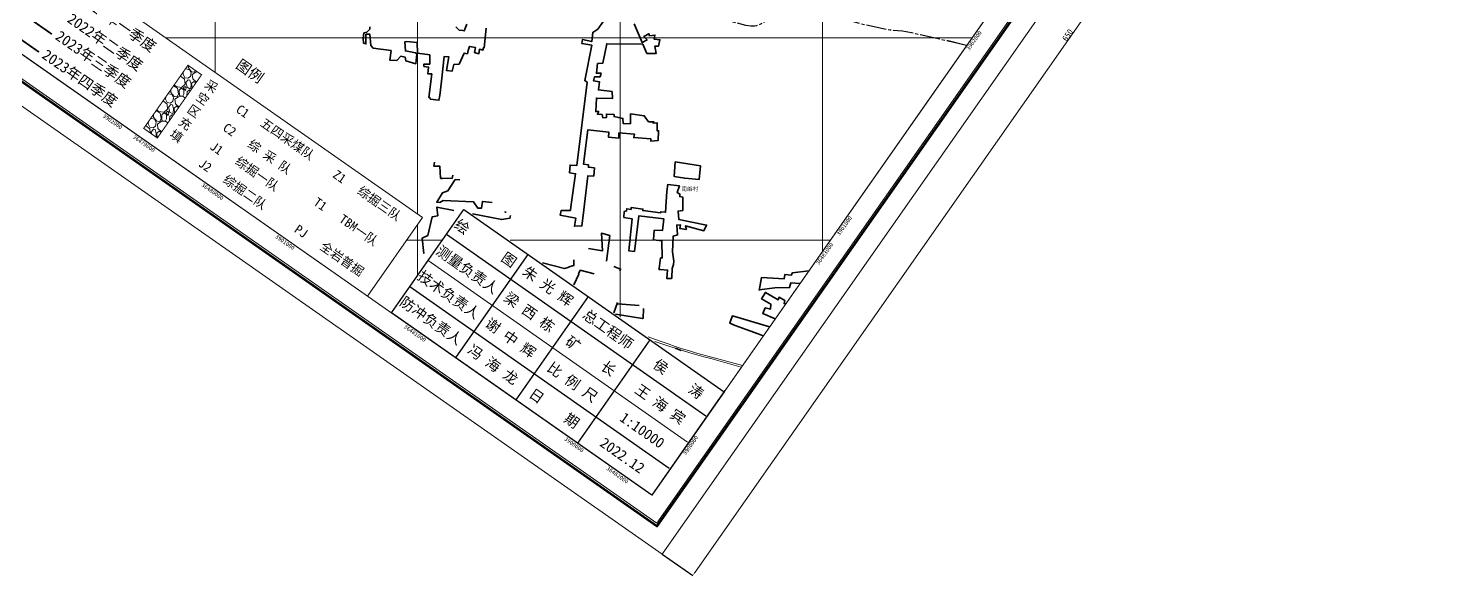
# Model space of a CAD drawing. Header units: inches. Extents: x 36473197 to 36486087, y 3899343 to 3911260.
# Drawn here: x 36479077 to 36486087, y 3899343 to 3902047 of the extents above; entities that cross this region are included whole.
import ezdxf
from ezdxf.enums import TextEntityAlignment as Align

# ---------------------------------------------------------------- set-up
doc = ezdxf.new("R2010")
doc.units = ezdxf.units.IN
doc.header["$MEASUREMENT"] = 0
doc.linetypes.add('ACAD_ISO02W100', pattern=[15, 12, -3])
doc.linetypes.add('可采边界', pattern=[0.047, 0.02, -0.002, 0.003, -0.002, 0.02])
doc.layers.get('0').update_dxf_attribs({"lineweight": 0})
doc.layers.get('Defpoints').update_dxf_attribs({"lineweight": 0})
for name, color, linetype in [('0，0边框', 7, 'Continuous'), ('0，2022年3季度接续', 3, 'Continuous'), ('0，2022年4季度接续', 40, 'ACAD_ISO02W100')]:
    doc.layers.add(name, color=color, linetype=linetype)
for name, color, linetype, lineweight in [('公路', 7, 'Continuous', 0), ('可采边界', 7, 'Continuous', 0), ('四盘区辅运巷', 7, 'Continuous', 0), ('居民地', 7, 'Continuous', 0), ('巷道注记', 7, 'Continuous', 0), ('经纬网', 7, 'Continuous', 0), ('采掘图', 7, 'Continuous', 0), ('采空区', 7, 'Continuous', 0)]:
    doc.layers.add(name, color=color, linetype=linetype, lineweight=lineweight)
doc.styles.get("Standard").update_dxf_attribs({"font": 'simfang.ttf'})
doc.styles.add('仿宋', font='simfang.ttf')
doc.styles.add('仿宋_GB2312', font='')
doc.styles.add('宋体', font='SIMSUN.TTC')
doc.styles.add('黑体', font='simhei.ttf')
doc.styles.get('仿宋_GB2312').set_extended_font_data('仿宋_GB2312')
doc.dimstyles.get("Standard").update_dxf_attribs({"dimtxt": 30, "dimasz": 20, "dimexe": 0.18, "dimexo": 0.0625, "dimgap": 0.09, "dimtad": 1, "dimdec": 0, "dimzin": 0, "dimdsep": 46, "dimtxsty": '仿宋', "dimcen": 0.09, "dimclrd": 150, "dimclre": 150, "dimadec": 0, "dimazin": 0, "dimtfac": 1, "dimtdec": 0, "dimtofl": 0, "dimtmove": 0, "dimatfit": 3, "dimfxl": 1, "dimtolj": 1, "dimtzin": 0, "dimlwd": 0, "dimarcsym": 0})

# ---------------------------------------------------------------- blocks, each defined once
blk = doc.blocks.new('*D205')
at = {"layer": 'Defpoints', "color": 0, "transparency": 16777216}
for p in [(36485936.1, 3904772.9), (36482207.8, 3899448.4), (36482358.8, 3899342.7)]:
    blk.add_point(p, dxfattribs=at)
at = {"layer": '四盘区辅运巷', "color": 150, "lineweight": -2, "transparency": 16777216}
for p, q in [((36485936.1, 3904772.8), (36486087.3, 3904667)), ((36482207.8, 3899448.4), (36482359, 3899342.6))]:
    blk.add_line(p, q, dxfattribs=at)
at = {"layer": '四盘区辅运巷', "color": 150, "lineweight": 0, "transparency": 16777216}
blk.add_line((36486075.7, 3904650.7), (36482370.3, 3899359), dxfattribs=at)
at = {"layer": '四盘区辅运巷', "color": 150, "transparency": 16777216}
for points in [[(36486073, 3904652.6), (36486078.4, 3904648.8), (36486087.2, 3904667.1)], [(36482367.6, 3899361), (36482373, 3899357.1), (36482358.8, 3899342.7)]]:
    blk.add_solid(points, dxfattribs=at)
at = {"layer": '四盘区辅运巷', "color": 0, "transparency": 16777216, "insert": (36484210.5, 3902013.6), "char_height": 30, "attachment_point": 5, "rotation": 54.99908, "style": '仿宋'}
blk.add_mtext('\\A1;650', dxfattribs=at)

msp = doc.modelspace()

# ---------------------------------------------------------------- hatches: boundary and pattern name
at = {"layer": '采空区'}
h = msp.add_hatch(dxfattribs=at)
h.set_pattern_fill('GRAVEL', color=160, scale=105.790118, angle=-45.00004, style=0)
h.set_pattern_definition([(148.01183, (36473384.269, 3905652.495), (-1084.597253, 668.149254), [14.2326, -1409.0279]), (104.96878, (36473372.1973, 3905660.0346), (324.6054222, -1231.8303239), [24.4236, -2417.931]), (52.50949, (36473365.889, 3905683.6294), (-962.330448, -1243.886036), [17.2214, -1704.917]), (187.27273, (36473332.6794, 3905719.6687), (2102.0332477, 263.1870727), [22.2411, -2201.8688]), (212.832694, (36473310.617, 3905716.853), (1158.356262, 741.3383687), [21.8092, -2159.11]), (277.27273, (36473292.292, 3905705.0285), (-263.1870727, 2102.0332477), [22.2411, -2201.8688]), (317.69328, (36473295.1074, 3905682.9663), (-1280.6230672, 1170.6969213), [29.4127, -2911.857]), (352.25437, (36473316.8597, 3905663.1686), (2420.6108137, -325.175316), [27.7686, -2749.096]), (41.428606, (36473344.375, 3905659.426), (1207.4339522, 1072.256594), [22.3164, -2209.3286]), (95.2354, (36473361.107, 3905674.193), (97.870434, -1164.384118), [25.4776, -1248.4041]), (142.39648, (36473358.7826, 3905699.564), (-1366.4377883, 1048.1451692), [32.9481, -3261.8664]), (58.81311, (36473349.822, 3905616.344), (496.519811, 839.493749), [11.2456, -1113.3188]), (91.468274, (36473355.6457, 3905625.964), (30.424228, -1391.119107), [21.3947, -2118.0781]), (144.999, (36473355.1, 3905647.35), (-104.18324, -18.3685), [14.961, -134.6489]), (123.19763, (36473366.314, 3905656.849), (300.20905, -484.179152), [8.0568, -797.6168]), (211.80045, (36473361.902, 3905663.59), (294.181194, 159.288783), [11.3939, -558.3033]), (310.9628, (36473352.219, 3905657.586), (263.47202, -275.81268), [18.5058, -598.3513]), (81.5641, (36473364.35, 3905643.612), (-67.4462, -226.73499), [13.3815, -321.1562]), (296.38858, (36473351.2487, 3905724.017), (496.2348645, -986.7268197), [18.746, -1855.8597]), (350.34522, (36473359.5805, 3905707.224), (-1219.4896646, 214.679276), [15.7269, -1556.9563]), (213.19763, (36473385.187, 3905647.286), (484.179152, 300.20905), [16.1134, -789.5601]), (263.6095, (36473371.704, 3905638.463), (128.864555, 1096.9379125), [18.746, -1855.8597]), (259.443, (36473286.655, 3905712.628), (116.523896, 557.653214), [18.0774, -885.7938]), (214.77418, (36473283.343, 3905694.857), (1054.1730254, 722.969853), [15.1468, -1499.5372]), (346.80045, (36473281.188, 3905627.875), (557.653214, -116.523896), [16.1134, -789.5601]), (297.35306, (36473296.8755, 3905624.196), (-655.5236475, 1280.908014), [17.7337, -1755.6318]), (349.443, (36473272.187, 3905678.925), (-557.653214, 116.523896), [9.0387, -894.8325]), (21.30897, (36473280.086, 3905634.126), (398.36443, 177.6573), [5.3942, -534.0316]), (85.9628, (36473285.11, 3905636.087), (-49.07769, -330.918225), [21.8092, -414.3747]), (106.008046, (36473286.6465, 3905657.842), (287.8683913, -1023.4638506), [20.2112, -2000.9062]), (223.6891, (36473342.842, 3905655.933), (189.99796, 140.92027), [15.2573, -366.1744]), (273.156266, (36473331.81, 3905645.3943), (103.8982897, -1807.8520533), [26.6373, -2637.0898]), (340.94444, (36473333.276, 3905618.797), (-802.756718, 288.153338), [10.8917, -1078.2842]), (9.999, (36473343.57, 3905615.24), (85.8147, 122.5518), [6.3474, -99.4427]), (40.25548, (36473289.405, 3905660.4765), (-655.8085944, -545.312555), [14.6968, -1454.9865]), (328.01183, (36473300.621, 3905669.9735), (1084.597253, -668.149254), [28.4652, -1394.7953]), (279.999, (36473324.76, 3905654.89), (122.5518, -85.8147), [27.5054, -78.2847]), (245.30389, (36473329.5396, 3905627.8066), (-545.5975016, -1170.4119744), [16.7269, -1655.9617]), (174.05364, (36473322.551, 3905612.61), (-435.101462, 30.709175), [15.4033, -754.7604]), (127.645015, (36473307.2307, 3905614.2054), (-1390.83416, 1795.796341), [25.0791, -2482.8385]), (95.42512, (36473291.913, 3905634.0633), (-134.6074645, 1372.7505914), [26.5321, -2626.6706])])
h.paths.add_polyline_path([(36479647.1, 3901552.6), (36479865.6, 3901864.6), (36479932.9, 3901817.5), (36479714.4, 3901505.4)])

# ---------------------------------------------------------------- linework, layer by layer
at = {"linetype": 'Continuous'}
msp.add_line((36482517.6, 3900257), (36482156.2, 3899740.9), dxfattribs=at)
at = {"layer": '0，0边框'}
for p, q in [((36482423.2, 3900130.8), (36481141.9, 3901028)), ((36481544.4, 3900930.2), (36481189.1, 3900422.8)), ((36482242.5, 3899872.7), (36480961.1, 3900770)), ((36481843, 3900721.1), (36481485.2, 3900210.7)), ((36482147.4, 3900508), (36481789.9, 3899997.4))]:
    msp.add_line(p, q, dxfattribs=at)
msp.add_lwpolyline([(36481228.2, 3901151.6), (36482513.7, 3900251.5), (36482156.2, 3899740.9), (36480870.7, 3900641.1)], close=True, dxfattribs=at)
at = {"layer": '0，2022年3季度接续', "linetype": 'ACAD_ISO02W100', "ltscale": 5, "const_width": 8.46}
msp.add_lwpolyline([(36479063.3, 3902109.2), (36479193.3, 3902018.2)], dxfattribs=at)
at = {"layer": '0，2022年3季度接续', "color": 18, "true_color": 0x000000, "const_width": 5.29}
msp.add_lwpolyline([(36479647.1, 3901552.6), (36479865.6, 3901864.6), (36479932.9, 3901817.5), (36479714.4, 3901505.4)], close=True, dxfattribs=at)
at = {"layer": '0，2022年4季度接续', "color": 2, "linetype": 'ACAD_ISO02W100', "ltscale": 5, "const_width": 8.46, "elevation": -5289}
msp.add_lwpolyline([(36479000, 3902020.6), (36479130, 3901929.6)], dxfattribs=at)
at = {"layer": '公路', "linetype": 'Continuous', "lineweight": 0, "flags": 128}
for points in [[(36482138.5, 3900522.4), (36482151.7, 3900517.8), (36482202.1, 3900500), (36482236.9, 3900487.7), (36482271.9, 3900475.6), (36482306.9, 3900463.9), (36482342.2, 3900452.6), (36482372.4, 3900443.9), (36482402.8, 3900435.5), (36482433.2, 3900427.3), (36482463.7, 3900419)], [(36482171.9, 3900499.1), (36482236.3, 3900477.5), (36482345.1, 3900442.9), (36482379.5, 3900433.2), (36482414, 3900423.9), (36482448.5, 3900414.7), (36482482.9, 3900405.5)], [(36482463.9, 3900418.9), (36482604, 3900380.4)], [(36482483.2, 3900405.4), (36482598.8, 3900373)]]:
    msp.add_lwpolyline(points, dxfattribs=at)
at = {"layer": '可采边界', "color": 177, "true_color": 0x293189}
msp.add_line((36480752.6, 3900723.8), (36478621.4, 3902216.1), dxfattribs=at)
at = {"layer": '可采边界', "linetype": '可采边界', "lineweight": 30, "ltscale": 5000}
msp.add_line((36483711.3, 3901962.9), (36483611.3, 3901987.2), dxfattribs=at)
at = {"layer": '可采边界', "linetype": '可采边界', "lineweight": 30, "ltscale": 5000, "flags": 128}
msp.add_lwpolyline([(36483711.3, 3901962.9), (36483413.3, 3902030.5), (36483395.3, 3902033.4), (36483333.9, 3902037.6), (36483207.2, 3902064.1), (36482944.7, 3902137.7), (36482897.7, 3902146.6), (36482875.2, 3902148.6), (36482854.4, 3902148.6), (36482833.7, 3902146.9), (36482818.4, 3902144.3), (36482810.8, 3902142.4), (36482803.5, 3902140.1), (36482792.9, 3902135.5), (36482782.8, 3902130.1), (36482763.3, 3902117.4), (36482716.4, 3902080.7), (36482702.8, 3902072.2), (36482693.3, 3902067.2), (36482683.6, 3902063.1), (36482678.6, 3902061.4), (36482672.5, 3902060), (36482663.1, 3902058.5), (36482653.7, 3902058), (36482645.3, 3902058.3), (36482620.3, 3902061.7), (36482443.1, 3902106.4), (36482421.1, 3902109.9), (36482387.6, 3902119.9)], dxfattribs=at)
at = {"layer": '四盘区辅运巷', "color": 7, "linetype": 'Continuous', "flags": 128}
for points in [[(36473197.2, 3905757.9), (36482207.8, 3899448.4), (36485936.1, 3904772.9), (36476925.5, 3911082.4), (36473197.2, 3905757.9)], [(36473350.4, 3905784.9), (36482180.7, 3899601.6), (36485782.9, 3904745.9), (36476952.5, 3910929.2), (36473350.4, 3905784.9)], [(36482156.2, 3899740.9), (36485046.9, 3903869.2)]]:
    msp.add_lwpolyline(points, dxfattribs=at)
at = {"layer": '四盘区辅运巷', "color": 7, "linetype": 'Continuous', "lineweight": 100, "flags": 128}
msp.add_lwpolyline([(36473336.5, 3905782.5), (36482183.2, 3899587.7), (36485796.8, 3904748.3), (36476950.1, 3910943.1), (36473336.5, 3905782.5)], dxfattribs=at)
at = {"layer": '居民地', "color": 254, "linetype": 'Continuous', "lineweight": 35, "true_color": 0xd7d7d7}
msp.add_line((36482273.9, 3900467.2), (36482302.4, 3900454.6), dxfattribs=at)
at = {"layer": '居民地', "color": 254, "linetype": 'Continuous', "lineweight": 35, "true_color": 0xd7d7d7, "flags": 128}
for points in [[(36481338.4, 3902047.2), (36481329.3, 3901950.8), (36481323.8, 3901950.3), (36481323.3, 3901939.8), (36481304.8, 3901943.3), (36481302.5, 3901921.2), (36481281, 3901927.4), (36481285.2, 3901951.7), (36481255.8, 3901957.8), (36481250.4, 3901938.3), (36481245.7, 3901921.8), (36481229.6, 3901923.8), (36481204.4, 3901869.2), (36481178.4, 3901867.9), (36481170.7, 3901835.8), (36481142.3, 3901839), (36481154.4, 3901905.9), (36481131.2, 3901908.1), (36481118.2, 3901786.3), (36481108.9, 3901715), (36481104.9, 3901691.9), (36481062.7, 3901697.2), (36481060.5, 3901704.8), (36481055.6, 3901705.2), (36481069.4, 3901821.8), (36481049.9, 3901822.5), (36481053.9, 3901855.8), (36481030.9, 3901858.6), (36481030.3, 3901869.5), (36481059.8, 3901870.4), (36481059.8, 3901915.3), (36480999.8, 3901924.9), (36480997.9, 3901976.3), (36480944.7, 3901981.9), (36480936.9, 3901981), (36480939.7, 3901935.2), (36480989.8, 3901925.6), (36480996.3, 3901921.6), (36480991, 3901872.1), (36480941.2, 3901887), (36480938.4, 3901905.1), (36480917.3, 3901908.8), (36480897.4, 3901887.3), (36480862.5, 3901890.2), (36480868.7, 3901936.8), (36480779.6, 3901949.3), (36480769.2, 3901963), (36480763.9, 3902018.6), (36480744.9, 3902017.8), (36480744.9, 3901969.9), (36480733.4, 3901974), (36480730.6, 3901996.3), (36480734.8, 3902024.1), (36480749.1, 3902027.6), (36480763.8, 3902043.2), (36480763.5, 3902054.7)], [(36481189.4, 3902053.7), (36481204.9, 3902038.7), (36481223.5, 3902036.2), (36481230.5, 3902035.2), (36481243.1, 3902067.8)], [(36481756.9, 3901164.8), (36481780.2, 3901328.1), (36481750.7, 3901333.5), (36481753, 3901371.4), (36481786.4, 3901369.8), (36481837.8, 3901780.9), (36481825.7, 3901788.7), (36481861.2, 3901963.1), (36481811.8, 3901971.7), (36481814.4, 3901992.5), (36481860.4, 3901981.2), (36481864.7, 3902027.2), (36481889.7, 3902042.3), (36481918, 3902082)], [(36482070.3, 3902069.6), (36482109.2, 3901976.6), (36482133.5, 3901990.1), (36482117.3, 3902007.2), (36482142, 3902020.6), (36482146, 3902010), (36482171.7, 3902013.5), (36482169, 3901993.2), (36482196.5, 3901990.9), (36482189, 3901958.6), (36482171.2, 3901958.6), (36482178.8, 3901923.4), (36482132.2, 3901923), (36482111.8, 3901969.1), (36481934.4, 3901970.8), (36481915, 3901875.6), (36481889, 3901872.9), (36481882.9, 3901824.8), (36481906.2, 3901825.7), (36481901.4, 3901807.7), (36481873.7, 3901807.7), (36481868.8, 3901787.5), (36481897.9, 3901783.5), (36481893, 3901743), (36481960.8, 3901734.2), (36481963.1, 3901700.7), (36481883.4, 3901702.7), (36481879.4, 3901636), (36481894.4, 3901636), (36481888.4, 3901622.1), (36481911.3, 3901621.1), (36481914.3, 3901605.2), (36481933.2, 3901607.2), (36481932.2, 3901623.1), (36481970.1, 3901621.1), (36481970.1, 3901611.2), (36482013.6, 3901602.2), (36482015.3, 3901576), (36482051.4, 3901575.7), (36482051.1, 3901623.8), (36482119.6, 3901614.9), (36482141, 3901585.3), (36482166.8, 3901584.3), (36482163, 3901577.8), (36482183.6, 3901579.5), (36482182.6, 3901540.9), (36482190.5, 3901541.3), (36482187.4, 3901492.1), (36482152.3, 3901489.4), (36482151.3, 3901501.7), (36482067.7, 3901506.9), (36482071.1, 3901524.1), (36481994, 3901530.3), (36481993.7, 3901504.1), (36481942.7, 3901509.6), (36481944.1, 3901534.7), (36481840.9, 3901545.7), (36481820, 3901375.5), (36481844.8, 3901372.1), (36481843.4, 3901360.5), (36481873.6, 3901357), (36481870.1, 3901317.2), (36481840, 3901317.7), (36481817.3, 3901122.4)], [(36481083.1, 3901385.7), (36481080.5, 3901365.5), (36481110.5, 3901365.5), (36481113.7, 3901307.2), (36481170.4, 3901305.6), (36481174, 3901322.1)], [(36482272.3, 3901388), (36482397.8, 3901367), (36482389.9, 3901299.3), (36482319.6, 3901305.9), (36482267, 3901315.1), (36482271.6, 3901388)], [(36481207.7, 3901298.5), (36481186.2, 3901299.3), (36481149.9, 3901244.1), (36481123.1, 3901234.7), (36481094.7, 3901187.4), (36481108.9, 3901185.8), (36481126.3, 3901196.9), (36481276.1, 3901189), (36481296.6, 3901159), (36481315.5, 3901159), (36481320.3, 3901192.1), (36481368.9, 3901185.6)], [(36481114.9, 3901310), (36481115.2, 3901305.7), (36481121.4, 3901305.5)], [(36482044.6, 3900963.3), (36482059.4, 3901106.2), (36482019, 3901112.4), (36482020.6, 3901141.9), (36482031.9, 3901144.5), (36482032.6, 3901155.2), (36482054.6, 3901152), (36482055.2, 3901161.7), (36482112.8, 3901154.2), (36482111.8, 3901146.8), (36482199.8, 3901135.5), (36482201.4, 3901140.3), (36482224.4, 3901138.1), (36482230.9, 3901241), (36482236.1, 3901277.1)], [(36482236.1, 3901275.5), (36482293.3, 3901268.3), (36482281.5, 3901236.1), (36482295.9, 3901228.2), (36482294.6, 3901215.8), (36482310.4, 3901212.5), (36482309.7, 3901146.2), (36482286.7, 3901143.6), (36482289.4, 3901102.9), (36482427.3, 3901074.6), (36482414.2, 3901047.1), (36482322.9, 3901071.4), (36482327.5, 3901053), (36482295.9, 3901057.6), (36482298.6, 3901075.3), (36482279.5, 3901074.6), (36482284.1, 3901025.9), (36482262.4, 3901020.7), (36482258.4, 3900942.4), (36482265, 3900896.5), (36482263.7, 3900880), (36482257.8, 3900861), (36482254.8, 3900816.1)], [(36481179, 3901147.6), (36481095, 3901163.7), (36481099.7, 3901121.1), (36481071.4, 3901114.8), (36481050.9, 3901023.4), (36481022.5, 3901010.8), (36481030.3, 3900935.2), (36481030.3, 3900935.5)], [(36481458.7, 3901122.7), (36481456.2, 3901108.5), (36481415.2, 3901102.2), (36481270.9, 3901129.9)], [(36481432.1, 3901141.4), (36481432.5, 3901138.5), (36481436.9, 3901138)], [(36481817.3, 3901122.4), (36481811.3, 3901070.4), (36481774.8, 3901069.4), (36481780.6, 3901109.8), (36481703.7, 3901123.9), (36481709.1, 3901147.2), (36481754.3, 3901147.2), (36481756.9, 3901164.8)], [(36482192.7, 3900859.6), (36482200, 3900912.9), (36482208.5, 3900912.9), (36482205.9, 3900996.2), (36482164.9, 3901001.5), (36482168.2, 3901049), (36482208.9, 3901047.4), (36482215.4, 3901105.3), (36482093.1, 3901121.2), (36482070.8, 3900945), (36482070.7, 3900945)], [(36481843.7, 3900958.5), (36481913.8, 3900948.1), (36481907.9, 3901034.7), (36481949.3, 3901022.9), (36481932.9, 3900896)], [(36481746.5, 3900867.8), (36481771.8, 3900875.2), (36481771.8, 3900903.5)], [(36482070.7, 3900945), (36482042.9, 3900947.6), (36482044.6, 3900963.3)], [(36481617.1, 3900887.5), (36481726, 3900859.9), (36481748.5, 3900866.4)], [(36481796.7, 3900832.7), (36481771.7, 3900779.3)], [(36481871.7, 3900833.5), (36481803.3, 3900851.5), (36481795.1, 3900833.8)], [(36481969.9, 3900870.1), (36482002.5, 3900857.4), (36481999.5, 3900849.4)], [(36482199.7, 3900854.6), (36482192.1, 3900855.1), (36482192.7, 3900859.6)], [(36482232.5, 3900831.7), (36482234.8, 3900852.5), (36482199.7, 3900854.6)], [(36482686.6, 3900751.9), (36482698.2, 3900815.3), (36482810, 3900809.1), (36482813.6, 3900830.5), (36482845.7, 3900827.8), (36482851.1, 3900838.6), (36482932, 3900848.8)], [(36482254.8, 3900816.1), (36482254.5, 3900811.1), (36482230.2, 3900811.1), (36482232.5, 3900831.7)], [(36482888.4, 3900786.5), (36482842.9, 3900788.7), (36482837.1, 3900766.3), (36482764.5, 3900765.5), (36482686.8, 3900755.1)], [(36481969.5, 3900640.8), (36481986.9, 3900693)], [(36482766.2, 3900612.1), (36482704.5, 3900637.5), (36482716.7, 3900665.4), (36482742.2, 3900659.5), (36482744.2, 3900684.5), (36482698.6, 3900711), (36482718.1, 3900741.9), (36482780.9, 3900705.8), (36482785.7, 3900717.8), (36482814, 3900702.1), (36482810.2, 3900687.2), (36482817.9, 3900685.9)], [(36482110.7, 3900612.8), (36481977.8, 3900634.9)], [(36481983.1, 3900685.4), (36482010.2, 3900683.2)], [(36482008, 3900684.7), (36482094.7, 3900677.4)], [(36482114.9, 3900663.2), (36482113.4, 3900613.6), (36482108.4, 3900614.4)], [(36482549, 3900610), (36482555, 3900626.2), (36482611.8, 3900609.6), (36482738.6, 3900572.7)], [(36482622.3, 3900558.8), (36482568.7, 3900578.7), (36482541.7, 3900590), (36482549, 3900610)], [(36482706.6, 3900527), (36482681.9, 3900536.6), (36482622.3, 3900558.8)]]:
    msp.add_lwpolyline(points, dxfattribs=at)
at = {"layer": '巷道注记', "color": 7}
msp.add_line((36482332.9, 3900001.8), (36481051.5, 3900899), dxfattribs=at)
at = {"layer": '经纬网', "color": 7, "linetype": 'Continuous', "lineweight": 9}
for p, q in [((36480000, 3908673.1), (36480000, 3901829)), ((36481000, 3907972.9), (36481000, 3901128.8)), ((36482000, 3907272.7), (36482000, 3900619.4)), ((36483000, 3900946), (36483000, 3906572.4)), ((36483738.1, 3902000), (36479755.8, 3902000)), ((36481000, 3901077.1), (36481000, 3900825.7)), ((36481122, 3901000), (36480946, 3901000)), ((36483037.8, 3901000), (36481456.5, 3901000)), ((36481000, 3900550.5), (36481000, 3900550.5)), ((36482000, 3899850.3), (36482000, 3899850.3))]:
    msp.add_line(p, q, dxfattribs=at)
at = {"layer": '经纬网', "color": 7, "linetype": 'Continuous', "lineweight": 9, "flags": 128}
for points in [[(36482156.2, 3899740.9), (36473489.7, 3905809.5), (36476977.1, 3910789.9), (36485643.6, 3904721.3), (36482156.2, 3899740.9)], [(36485643.6, 3904721.3), (36482156.2, 3899740.9)]]:
    msp.add_lwpolyline(points, dxfattribs=at)
at = {"layer": '采掘图', "linetype": 'Continuous', "flags": 128}
msp.add_lwpolyline([(36476977.1, 3910789.9), (36485643.6, 3904721.3), (36482156.2, 3899740.9), (36473489.7, 3905809.5), (36476977.1, 3910789.9)], dxfattribs=at)
at = {"layer": '采掘图'}
msp.add_lwpolyline([(36478539.8, 3902851.5), (36481024.3, 3901111.8), (36480752.6, 3900723.8), (36478268.1, 3902463.5)], close=True, dxfattribs=at)

# ---------------------------------------------------------------- texts
at = {"layer": '0，0边框', "insert": (36480128, 3901898.9, -5289), "char_height": 52.9, "width": 463.842, "attachment_point": 1, "rotation": 324.99904}
msp.add_mtext('图例', dxfattribs=at)
at = {"layer": '0，0边框', "color": 18, "true_color": 0x000000, "insert": (36479969.3, 3901796.8), "char_height": 45, "attachment_point": 1, "rotation": 324.99904}
msp.add_mtext('采\\P空\\P区\\P充\\P填', dxfattribs=at)
at = {"layer": '0，0边框', "color": 18, "true_color": 0x000000, "char_height": 45, "attachment_point": 1, "rotation": 324.99904}
for s, insert, width in [('C1', (36480124.6, 3901673.5), 463.842), ('C2', (36480059.9, 3901582.5), 463.842), ('五四采煤队', (36480244.6, 3901606.3), 463.842), ('J1', (36479995.5, 3901490.9), 463.842), ('综 采 队', (36480182.3, 3901501.6), 463.842), ('J2', (36479939, 3901406.2), 463.842), ('综掘一队', (36480120.4, 3901417.6), 803.585), ('综掘二队', (36480060, 3901326.8), 804.956), ('Z1', (36480602.7, 3901350.6), 463.842), ('综掘三队', (36480723.7, 3901271.1), 804.956), ('T1', (36480507.5, 3901214.3), 463.842), ('TBM一队', (36480634.3, 3901130.8), 588.835), ('PJ', (36480412.6, 3901080.1), 463.842), ('全岩普掘', (36480539.4, 3900996.6), 463.842)]:
    msp.add_mtext(s, dxfattribs=dict(at, insert=insert, width=width))
at = {"layer": '0，2022年3季度接续', "color": 1, "insert": (36479361.1, 3902218.1, -5289), "char_height": 52.9, "width": 463.842, "attachment_point": 1, "rotation": 324.99904}
msp.add_mtext('2023年一季度', dxfattribs=at)
at = {"layer": '0，2022年3季度接续', "insert": (36479236.4, 3902039.9, -5289), "char_height": 52.9, "width": 463.842, "attachment_point": 1, "rotation": 324.99904}
msp.add_mtext('2023年三季度', dxfattribs=at)
at = {"layer": '0，2022年4季度接续', "color": 5, "insert": (36479295, 3902125.4, -5289), "char_height": 52.9, "width": 463.842, "attachment_point": 1, "rotation": 324.99904}
msp.add_mtext('2022年二季度', dxfattribs=at)
at = {"layer": '0，2022年4季度接续', "color": 2, "insert": (36479170.2, 3901947.2, -5289), "char_height": 52.9, "width": 463.842, "attachment_point": 1, "rotation": 324.99904}
msp.add_mtext('2023年四季度', dxfattribs=at)
at = {"layer": '居民地', "color": 254, "lineweight": 35, "true_color": 0xd7d7d7, "style": '仿宋_GB2312'}
msp.add_text('南峪村', height=20, dxfattribs=at).set_placement((36482302.1, 3901243.7))
at = {"layer": '巷道注记', "color": 7, "style": '宋体'}
for s, p in [('绘      图', (36481176.2, 3901065.9)), ('测量负责人', (36481085.9, 3900935.9)), ('技术负责人', (36480994.5, 3900811.8)), ('朱 光 辉', (36481513, 3900833.6)), ('防冲负责人', (36480907.2, 3900683.7)), ('梁 西 栋', (36481421.7, 3900705.4)), ('总工程师', (36481809.9, 3900620.6)), ('谢 中 辉', (36481328.7, 3900577.7)), ('冯 海 龙', (36481242.2, 3900446.4)), ('矿    长', (36481724.8, 3900488)), ('侯    涛', (36482158.1, 3900375.2)), ('比 例 尺', (36481634.4, 3900359)), ('王 海 宾', (36482068.3, 3900250.4)), ('日    期', (36481544.1, 3900230)), ('2022.12', (36481895.4, 3899986.9))]:
    msp.add_text(s, height=52, rotation=324.86994, dxfattribs=at).set_placement(p)
msp.add_text('1:10000', height=52, rotation=324.86994, dxfattribs=at).set_placement((36482095, 3900039.9), align=Align.CENTER)
at = {"layer": '经纬网', "color": 7, "style": '黑体'}
for s, rotation, p in [('3902000', 54.99908, (36483724.8, 3901936.1)), ('3902000', 324.99908, (36479442.8, 3901609.5)), ('36479000', 324.99908, (36479591.6, 3901505.3)), ('36480000', 324.99908, (36479930.1, 3901268.3)), ('3901000', 54.99908, (36483083.9, 3901020.9)), ('3901000', 324.99908, (36480294.2, 3901013.3)), ('36483000', 54.99908, (36482982.4, 3900876)), ('36481000', 324.99908, (36480930.1, 3900568.1)), ('3900000', 324.99908, (36481722.3, 3900013.3)), ('3900000', 54.99908, (36482324.3, 3899936.1)), ('36482000', 324.99908, (36481930.1, 3899867.8))]:
    msp.add_text(s, height=20, rotation=rotation, dxfattribs=at).set_placement(p)

# ---------------------------------------------------------------- dimensions: what is measured, and where the dimension line sits
at = {"layer": '四盘区辅运巷'}
dim = msp.add_linear_dim(base=(36482358.8, 3899342.7), p1=(36485936.1, 3904772.9), p2=(36482207.8, 3899448.4), angle=54.99908, text='650', dimstyle='Standard', dxfattribs=at)
dim.commit()
dim.dimension.update_dxf_attribs({"geometry": '*D205', "text_midpoint": (36484223, 3902004.9), "dimtype": 160})

doc.saveas('drawing.dxf')
